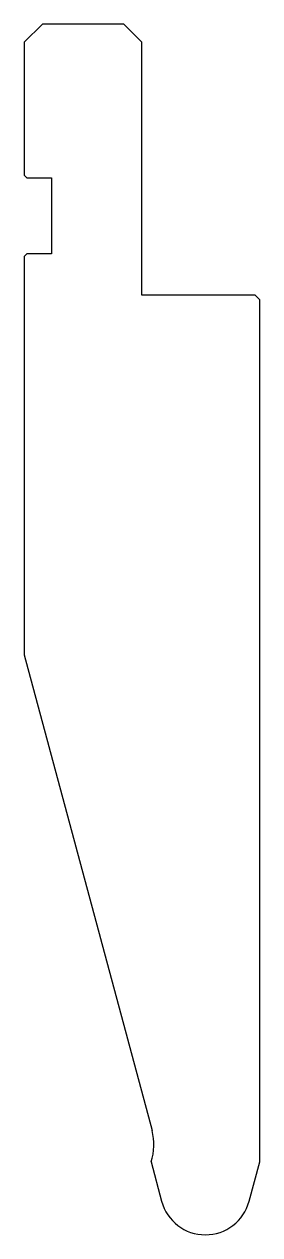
# Model space of a CAD drawing. Header units: metres. Extents: x -16 to 10, y -64 to 70.
import ezdxf

# ---------------------------------------------------------------- set-up
doc = ezdxf.new("R2010")
doc.units = ezdxf.units.M

msp = doc.modelspace()

# ---------------------------------------------------------------- linework, layer by layer
for p, q in [((-14.464667, 69.603597), (-16.464667, 67.603597)), ((-5.464667, 69.603597), (-14.464667, 69.603597)), ((-3.464667, 67.603597), (-5.464667, 69.603597)), ((-16.464667, 67.603597), (-16.464667, 52.903597)), ((-3.464667, 39.603597), (-3.464667, 67.603597)), ((-16.464667, 52.903597), (-16.164667, 52.603597)), ((-16.164667, 52.603597), (-13.464667, 52.603597)), ((-13.464667, 52.603597), (-13.464667, 44.203597)), ((-16.164667, 44.203597), (-16.464667, 43.903597)), ((-16.464667, 43.903597), (-16.464667, -0.2102)), ((-13.464667, 44.203597), (-16.164667, 44.203597)), ((9.035333, 39.603597), (-3.464667, 39.603597)), ((9.535333, 39.103597), (9.035333, 39.603597)), ((9.535333, -56.322614), (9.535333, 39.103597)), ((-16.464667, -0.2102), (-2.357147, -52.860182)), ((-2.464667, -56.322614), (-1.294296, -60.690498)), ((8.364962, -60.690498), (9.535333, -56.322614))]:
    msp.add_line(p, q)
for centre, radius, start, end in [((-8.152702, -54.413096), 6, 341.44269, 15), ((3.535333, -59.396403), 5, 195, 345)]:
    msp.add_arc(centre, radius, start, end)

doc.saveas('drawing.dxf')
